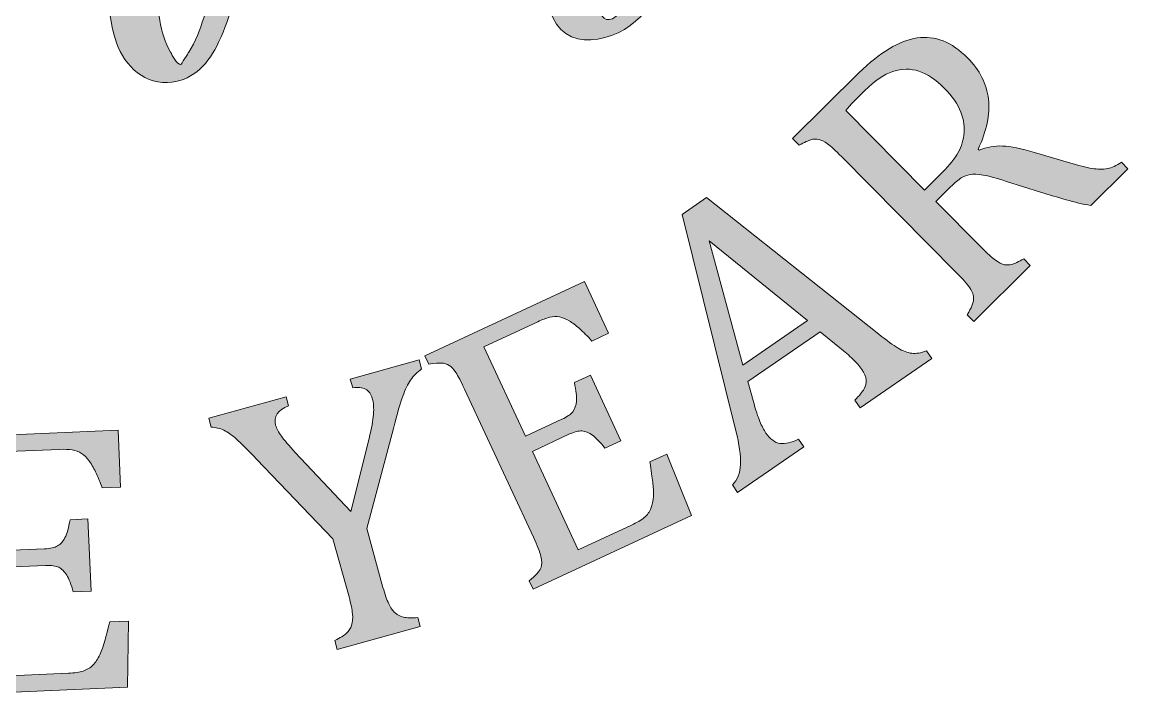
# Model space of a CAD drawing. Extents: x 80 to 1000, y -1053 to -27.
# Drawn here: x 539.4 to 915.5, y -1053.2 to -824.2 of the extents above; entities that cross this region are included whole.
import ezdxf

# ---------------------------------------------------------------- set-up
doc = ezdxf.new("R2010")
doc.units = 0
doc.header["$MEASUREMENT"] = 0
doc.layers.add('Layer 1', color=7, linetype='Continuous', lineweight=0)

# ---------------------------------------------------------------- blocks, each defined once
blk = doc.blocks.new('Block_4')
at = {"layer": 'Layer 1', "true_color": 0x000000, "transparency": 33554687}
h = blk.add_hatch(color=18, dxfattribs=at)
h.dxf.hatch_style = 2
edge = h.paths.add_edge_path()
edge.add_spline(control_points=[(819.52, -854.33), (819.52, -854.33), (846.33, -881.39), (846.33, -881.39), (846.33, -881.39), (851.48, -876.29), (851.48, -876.29), (854.12, -873.67), (856.08, -871.36), (857.34, -869.36), (858.6, -867.35), (859.41, -865.13), (859.75, -862.68), (860.1, -860.23), (859.75, -857.65), (858.7, -854.92), (857.65, -852.2), (855.76, -849.45), (853.03, -846.69), (850.17, -843.8), (847.3, -841.89), (844.41, -840.96), (841.53, -840.02), (838.59, -840.04), (835.59, -841.03), (832.6, -842.01), (829.4, -844.19), (826, -847.56), (823.26, -850.26), (821.1, -852.52), (819.52, -854.33)], knot_values=[0, 0, 0, 0, 1, 1, 1, 2, 2, 2, 3, 3, 3, 4, 4, 4, 5, 5, 5, 6, 6, 6, 7, 7, 7, 8, 8, 8, 9, 9, 9, 10, 10, 10, 10], degree=3, periodic=0)
edge = h.paths.add_edge_path()
edge.add_spline(control_points=[(850.21, -885.31), (850.21, -885.31), (865.56, -900.8), (865.56, -900.8), (867.72, -902.99), (869.38, -904.49), (870.52, -905.31), (871.67, -906.14), (872.65, -906.63), (873.49, -906.8), (874.32, -906.97), (875.18, -906.93), (876.07, -906.68), (876.96, -906.42), (878.3, -905.8), (880.09, -904.81), (880.09, -904.81), (882.31, -907.05), (882.31, -907.05), (882.31, -907.05), (863.08, -926.09), (863.08, -926.09), (863.08, -926.09), (860.87, -923.86), (860.87, -923.86), (862.27, -921.51), (863, -919.72), (863.05, -918.5), (863.1, -917.27), (862.68, -916.02), (861.79, -914.72), (860.91, -913.44), (859.35, -911.67), (857.13, -909.42), (857.13, -909.42), (818.09, -870.01), (818.09, -870.01), (816.01, -867.92), (814.42, -866.46), (813.32, -865.66), (812.23, -864.85), (811.24, -864.36), (810.36, -864.17), (809.49, -863.98), (808.6, -864.02), (807.71, -864.27), (806.82, -864.52), (805.48, -865.15), (803.69, -866.13), (803.69, -866.13), (801.47, -863.9), (801.47, -863.9), (801.47, -863.9), (824.03, -841.56), (824.03, -841.56), (831.14, -834.52), (837.73, -830.55), (843.81, -829.64), (849.89, -828.73), (855.62, -830.99), (861.01, -836.43), (865.13, -840.59), (867.49, -845.27), (868.09, -850.46), (868.68, -855.64), (867.5, -861.33), (864.54, -867.51), (864.54, -867.51), (864.89, -867.87), (864.89, -867.87), (867.5, -866.8), (870.16, -866.31), (872.88, -866.42), (875.61, -866.52), (879.24, -867.26), (883.8, -868.64), (883.8, -868.64), (895.3, -872.05), (895.3, -872.05), (898.65, -873.07), (901.33, -873.73), (903.32, -874.04), (905.31, -874.36), (907.05, -874.38), (908.54, -874.11), (910.02, -873.85), (911.61, -873.12), (913.31, -871.91), (913.31, -871.91), (915.52, -874.15), (915.52, -874.15), (915.52, -874.15), (902.9, -886.65), (902.9, -886.65), (900.15, -886.18), (897.34, -885.53), (894.47, -884.7), (891.61, -883.88), (888.72, -883), (885.82, -882.08), (885.82, -882.08), (874.28, -878.44), (874.28, -878.44), (870.78, -877.34), (868.1, -876.62), (866.24, -876.29), (864.38, -875.97), (862.91, -875.91), (861.82, -876.11), (860.73, -876.32), (859.73, -876.71), (858.82, -877.28), (857.91, -877.85), (856.71, -878.87), (855.22, -880.34), (855.22, -880.34), (850.21, -885.31), (850.21, -885.31)], knot_values=[0, 0, 0, 0, 1, 1, 1, 2, 2, 2, 3, 3, 3, 4, 4, 4, 5, 5, 5, 6, 6, 6, 7, 7, 7, 8, 8, 8, 9, 9, 9, 10, 10, 10, 11, 11, 11, 12, 12, 12, 13, 13, 13, 14, 14, 14, 15, 15, 15, 16, 16, 16, 17, 17, 17, 18, 18, 18, 19, 19, 19, 20, 20, 20, 21, 21, 21, 22, 22, 22, 23, 23, 23, 24, 24, 24, 25, 25, 25, 26, 26, 26, 27, 27, 27, 28, 28, 28, 29, 29, 29, 30, 30, 30, 31, 31, 31, 32, 32, 32, 33, 33, 33, 34, 34, 34, 35, 35, 35, 36, 36, 36, 37, 37, 37, 38, 38, 38, 39, 39, 39, 39], degree=3, periodic=0)
h = blk.add_hatch(color=18, dxfattribs=at)
h.dxf.hatch_style = 2
edge = h.paths.add_edge_path()
edge.add_spline(control_points=[(784.5, -941.01), (784.5, -941.01), (806.56, -925.79), (806.56, -925.79), (806.56, -925.79), (773.04, -898.66), (773.04, -898.66), (773.04, -898.66), (784.5, -941.01), (784.5, -941.01)], knot_values=[0, 0, 0, 0, 1, 1, 1, 2, 2, 2, 3, 3, 3, 3], degree=3, periodic=0)
edge = h.paths.add_edge_path()
edge.add_spline(control_points=[(824.44, -955.53), (824.44, -955.53), (822.66, -952.94), (822.66, -952.94), (824.17, -951.38), (825.22, -950.08), (825.79, -949.07), (826.36, -948.05), (826.59, -947.01), (826.49, -945.97), (826.39, -944.92), (825.9, -943.76), (825.03, -942.49), (824.21, -941.3), (823.17, -940.1), (821.93, -938.91), (820.69, -937.71), (819.21, -936.43), (817.49, -935.08), (817.49, -935.08), (810.84, -929.61), (810.84, -929.61), (810.84, -929.61), (786.25, -946.59), (786.25, -946.59), (786.25, -946.59), (788.02, -953), (788.02, -953), (788.91, -956.24), (789.67, -958.62), (790.31, -960.15), (790.95, -961.68), (791.65, -962.99), (792.4, -964.08), (793.86, -966.19), (795.46, -967.37), (797.21, -967.62), (798.97, -967.86), (801.06, -967.38), (803.5, -966.16), (803.5, -966.16), (805.28, -968.75), (805.28, -968.75), (805.28, -968.75), (782.75, -984.3), (782.75, -984.3), (782.75, -984.3), (780.96, -981.72), (780.96, -981.72), (782.71, -980.04), (783.64, -977.71), (783.74, -974.74), (783.84, -971.76), (783.31, -967.96), (782.16, -963.36), (782.16, -963.36), (763.84, -889.74), (763.84, -889.74), (763.84, -889.74), (772.18, -883.99), (772.18, -883.99), (772.18, -883.99), (830.74, -930.45), (830.74, -930.45), (833.48, -932.61), (835.67, -934.19), (837.32, -935.18), (838.97, -936.17), (840.53, -936.76), (842, -936.94), (843.47, -937.12), (845.14, -936.85), (846.99, -936.15), (846.99, -936.15), (848.77, -938.73), (848.77, -938.73), (848.77, -938.73), (824.44, -955.53), (824.44, -955.53)], knot_values=[0, 0, 0, 0, 1, 1, 1, 2, 2, 2, 3, 3, 3, 4, 4, 4, 5, 5, 5, 6, 6, 6, 7, 7, 7, 8, 8, 8, 9, 9, 9, 10, 10, 10, 11, 11, 11, 12, 12, 12, 13, 13, 13, 14, 14, 14, 15, 15, 15, 16, 16, 16, 17, 17, 17, 18, 18, 18, 19, 19, 19, 20, 20, 20, 21, 21, 21, 22, 22, 22, 23, 23, 23, 24, 24, 24, 25, 25, 25, 26, 26, 26, 26], degree=3, periodic=0)
h = blk.add_hatch(color=18, dxfattribs=at)
h.dxf.hatch_style = 2
edge = h.paths.add_edge_path()
edge.add_spline(control_points=[(730.71, -912.56), (730.71, -912.56), (738.87, -930.12), (738.87, -930.12), (738.87, -930.12), (733.17, -932.77), (733.17, -932.77), (731.71, -931.14), (730.33, -929.75), (729.05, -928.6), (727.76, -927.46), (726.56, -926.55), (725.45, -925.89), (724.34, -925.23), (723.26, -924.79), (722.19, -924.58), (721.13, -924.36), (720, -924.41), (718.82, -924.69), (717.63, -924.99), (716.28, -925.48), (714.77, -926.19), (714.77, -926.19), (696.39, -934.72), (696.39, -934.72), (696.39, -934.72), (710.55, -965.2), (710.55, -965.2), (710.55, -965.2), (723, -959.42), (723, -959.42), (724.7, -958.62), (725.93, -957.76), (726.67, -956.82), (727.42, -955.89), (727.84, -954.69), (727.94, -953.23), (728.04, -951.77), (727.8, -949.67), (727.23, -946.91), (727.23, -946.91), (732.7, -944.37), (732.7, -944.37), (732.7, -944.37), (743.07, -966.71), (743.07, -966.71), (743.07, -966.71), (737.61, -969.25), (737.61, -969.25), (735.98, -967.17), (734.57, -965.7), (733.36, -964.82), (732.15, -963.94), (730.97, -963.47), (729.83, -963.38), (728.68, -963.3), (727.2, -963.69), (725.37, -964.53), (725.37, -964.53), (712.93, -970.32), (712.93, -970.32), (712.93, -970.32), (728.52, -1003.87), (728.52, -1003.87), (728.52, -1003.87), (746.61, -995.47), (746.61, -995.47), (748.51, -994.59), (749.97, -993.71), (751, -992.83), (752.03, -991.95), (752.79, -990.91), (753.27, -989.72), (753.75, -988.53), (754.03, -987.15), (754.09, -985.56), (754.16, -983.97), (754.09, -982.39), (753.9, -980.8), (753.71, -979.22), (753.38, -976.93), (752.94, -973.93), (752.94, -973.93), (758.69, -971.26), (758.69, -971.26), (758.69, -971.26), (767.07, -992.19), (767.07, -992.19), (767.07, -992.19), (713.22, -1017.21), (713.22, -1017.21), (713.22, -1017.21), (711.89, -1014.36), (711.89, -1014.36), (714.01, -1012.62), (715.3, -1011.18), (715.76, -1010.05), (716.23, -1008.91), (716.26, -1007.59), (715.86, -1006.08), (715.46, -1004.56), (714.6, -1002.38), (713.27, -999.51), (713.27, -999.51), (689.9, -949.2), (689.9, -949.2), (688.65, -946.52), (687.65, -944.62), (686.89, -943.49), (686.13, -942.36), (685.37, -941.56), (684.61, -941.08), (683.84, -940.61), (683, -940.34), (682.07, -940.28), (681.15, -940.21), (679.68, -940.35), (677.66, -940.67), (677.66, -940.67), (676.34, -937.82), (676.34, -937.82), (676.34, -937.82), (730.71, -912.56), (730.71, -912.56)], knot_values=[0, 0, 0, 0, 1, 1, 1, 2, 2, 2, 3, 3, 3, 4, 4, 4, 5, 5, 5, 6, 6, 6, 7, 7, 7, 8, 8, 8, 9, 9, 9, 10, 10, 10, 11, 11, 11, 12, 12, 12, 13, 13, 13, 14, 14, 14, 15, 15, 15, 16, 16, 16, 17, 17, 17, 18, 18, 18, 19, 19, 19, 20, 20, 20, 21, 21, 21, 22, 22, 22, 23, 23, 23, 24, 24, 24, 25, 25, 25, 26, 26, 26, 27, 27, 27, 28, 28, 28, 29, 29, 29, 30, 30, 30, 31, 31, 31, 32, 32, 32, 33, 33, 33, 34, 34, 34, 35, 35, 35, 36, 36, 36, 37, 37, 37, 38, 38, 38, 39, 39, 39, 40, 40, 40, 41, 41, 41, 41], degree=3, periodic=0)
h = blk.add_hatch(color=18, dxfattribs=at)
h.dxf.hatch_style = 2
edge = h.paths.add_edge_path()
edge.add_spline(control_points=[(645.09, -1000.05), (645.09, -1000.05), (619.25, -973.07), (619.25, -973.07), (616.13, -969.81), (613.81, -967.5), (612.28, -966.15), (610.75, -964.8), (609.32, -963.8), (607.99, -963.14), (606.65, -962.49), (605.22, -962.14), (603.7, -962.07), (603.7, -962.07), (602.86, -959.04), (602.86, -959.04), (602.86, -959.04), (629.19, -951.75), (629.19, -951.75), (629.19, -951.75), (630.02, -954.78), (630.02, -954.78), (626.28, -956.31), (624.8, -958.51), (625.6, -961.39), (625.93, -962.59), (626.58, -963.85), (627.55, -965.18), (628.52, -966.51), (630.1, -968.33), (632.29, -970.66), (632.29, -970.66), (651.17, -990.78), (651.17, -990.78), (651.17, -990.78), (657.39, -965.9), (657.39, -965.9), (658.23, -962.52), (658.73, -959.8), (658.89, -957.73), (659.05, -955.67), (658.91, -953.86), (658.48, -952.29), (658.07, -950.81), (657.3, -949.77), (656.19, -949.17), (655.06, -948.57), (653.62, -948.42), (651.84, -948.74), (651.84, -948.74), (651, -945.71), (651, -945.71), (651, -945.71), (674.43, -939.23), (674.43, -939.23), (674.43, -939.23), (675.27, -942.25), (675.27, -942.25), (673.74, -943.34), (672.5, -944.61), (671.52, -946.05), (670.55, -947.5), (669.66, -949.33), (668.85, -951.55), (668.05, -953.77), (666.98, -957.44), (665.65, -962.55), (665.65, -962.55), (656.58, -996.6), (656.58, -996.6), (656.58, -996.6), (662.12, -1016.63), (662.12, -1016.63), (662.77, -1018.98), (663.42, -1020.84), (664.07, -1022.21), (664.71, -1023.58), (665.44, -1024.62), (666.26, -1025.33), (667.08, -1026.04), (668.02, -1026.5), (669.11, -1026.74), (670.19, -1026.97), (671.81, -1027.03), (673.96, -1026.92), (673.96, -1026.92), (674.79, -1029.95), (674.79, -1029.95), (674.79, -1029.95), (646.55, -1037.77), (646.55, -1037.77), (646.55, -1037.77), (645.71, -1034.74), (645.71, -1034.74), (647.57, -1033.79), (648.91, -1032.94), (649.73, -1032.2), (650.55, -1031.47), (651.12, -1030.57), (651.45, -1029.53), (651.78, -1028.48), (651.88, -1027.2), (651.75, -1025.69), (651.62, -1024.17), (651.22, -1022.22), (650.56, -1019.83), (650.56, -1019.83), (645.09, -1000.05), (645.09, -1000.05)], knot_values=[0, 0, 0, 0, 1, 1, 1, 2, 2, 2, 3, 3, 3, 4, 4, 4, 5, 5, 5, 6, 6, 6, 7, 7, 7, 8, 8, 8, 9, 9, 9, 10, 10, 10, 11, 11, 11, 12, 12, 12, 13, 13, 13, 14, 14, 14, 15, 15, 15, 16, 16, 16, 17, 17, 17, 18, 18, 18, 19, 19, 19, 20, 20, 20, 21, 21, 21, 22, 22, 22, 23, 23, 23, 24, 24, 24, 25, 25, 25, 26, 26, 26, 27, 27, 27, 28, 28, 28, 29, 29, 29, 30, 30, 30, 31, 31, 31, 32, 32, 32, 33, 33, 33, 34, 34, 34, 35, 35, 35, 36, 36, 36, 36], degree=3, periodic=0)
h = blk.add_hatch(color=18, dxfattribs=at)
h.dxf.hatch_style = 2
edge = h.paths.add_edge_path()
edge.add_spline(control_points=[(572.03, -963.14), (572.03, -963.14), (572.87, -982.49), (572.87, -982.49), (572.87, -982.49), (566.59, -982.77), (566.59, -982.77), (565.86, -980.7), (565.12, -978.89), (564.36, -977.34), (563.61, -975.79), (562.85, -974.5), (562.08, -973.46), (561.3, -972.43), (560.47, -971.61), (559.56, -971), (558.66, -970.4), (557.6, -970.01), (556.4, -969.83), (555.19, -969.65), (553.76, -969.59), (552.09, -969.66), (552.09, -969.66), (531.84, -970.54), (531.84, -970.54), (531.84, -970.54), (533.31, -1004.11), (533.31, -1004.11), (533.31, -1004.11), (547.02, -1003.52), (547.02, -1003.52), (548.9, -1003.43), (550.36, -1003.1), (551.4, -1002.52), (552.45, -1001.94), (553.29, -1001), (553.94, -999.68), (554.59, -998.37), (555.18, -996.34), (555.7, -993.58), (555.7, -993.58), (561.72, -993.31), (561.72, -993.31), (561.72, -993.31), (562.79, -1017.91), (562.79, -1017.91), (562.79, -1017.91), (556.77, -1018.18), (556.77, -1018.18), (556.06, -1015.64), (555.31, -1013.74), (554.53, -1012.46), (553.75, -1011.19), (552.84, -1010.3), (551.82, -1009.79), (550.79, -1009.28), (549.27, -1009.07), (547.26, -1009.15), (547.26, -1009.15), (533.55, -1009.75), (533.55, -1009.75), (533.55, -1009.75), (535.16, -1046.72), (535.16, -1046.72), (535.16, -1046.72), (555.09, -1045.85), (555.09, -1045.85), (557.18, -1045.76), (558.87, -1045.5), (560.16, -1045.08), (561.44, -1044.66), (562.54, -1044), (563.44, -1043.08), (564.34, -1042.17), (565.12, -1040.98), (565.79, -1039.54), (566.45, -1038.1), (567, -1036.61), (567.42, -1035.08), (567.85, -1033.54), (568.43, -1031.3), (569.16, -1028.36), (569.16, -1028.36), (575.49, -1028.08), (575.49, -1028.08), (575.49, -1028.08), (575.26, -1050.62), (575.26, -1050.62), (575.26, -1050.62), (515.93, -1053.21), (515.93, -1053.21), (515.93, -1053.21), (515.79, -1050.07), (515.79, -1050.07), (518.41, -1049.27), (520.15, -1048.43), (521.01, -1047.56), (521.87, -1046.69), (522.41, -1045.48), (522.62, -1043.93), (522.83, -1042.38), (522.87, -1040.02), (522.73, -1036.86), (522.73, -1036.86), (520.32, -981.44), (520.32, -981.44), (520.19, -978.5), (519.99, -976.35), (519.71, -975.02), (519.44, -973.68), (519.04, -972.65), (518.52, -971.93), (518, -971.2), (517.32, -970.63), (516.49, -970.22), (515.66, -969.8), (514.25, -969.36), (512.26, -968.89), (512.26, -968.89), (512.12, -965.75), (512.12, -965.75), (512.12, -965.75), (572.03, -963.14), (572.03, -963.14)], knot_values=[0, 0, 0, 0, 1, 1, 1, 2, 2, 2, 3, 3, 3, 4, 4, 4, 5, 5, 5, 6, 6, 6, 7, 7, 7, 8, 8, 8, 9, 9, 9, 10, 10, 10, 11, 11, 11, 12, 12, 12, 13, 13, 13, 14, 14, 14, 15, 15, 15, 16, 16, 16, 17, 17, 17, 18, 18, 18, 19, 19, 19, 20, 20, 20, 21, 21, 21, 22, 22, 22, 23, 23, 23, 24, 24, 24, 25, 25, 25, 26, 26, 26, 27, 27, 27, 28, 28, 28, 29, 29, 29, 30, 30, 30, 31, 31, 31, 32, 32, 32, 33, 33, 33, 34, 34, 34, 35, 35, 35, 36, 36, 36, 37, 37, 37, 38, 38, 38, 39, 39, 39, 40, 40, 40, 41, 41, 41, 41], degree=3, periodic=0)
at = {"layer": 'Layer 1'}
for points, knots in [([(850.21, -885.31), (850.21, -885.31), (865.56, -900.8), (865.56, -900.8), (867.72, -902.99), (869.38, -904.49), (870.52, -905.31), (871.67, -906.14), (872.65, -906.63), (873.49, -906.8), (874.32, -906.97), (875.18, -906.93), (876.07, -906.68), (876.96, -906.42), (878.3, -905.8), (880.09, -904.81), (880.09, -904.81), (882.31, -907.05), (882.31, -907.05), (882.31, -907.05), (863.08, -926.09), (863.08, -926.09), (863.08, -926.09), (860.87, -923.86), (860.87, -923.86), (862.27, -921.51), (863, -919.72), (863.05, -918.5), (863.1, -917.27), (862.68, -916.02), (861.79, -914.72), (860.91, -913.44), (859.35, -911.67), (857.13, -909.42), (857.13, -909.42), (818.09, -870.01), (818.09, -870.01), (816.01, -867.92), (814.42, -866.46), (813.32, -865.66), (812.23, -864.85), (811.24, -864.36), (810.36, -864.17), (809.49, -863.98), (808.6, -864.02), (807.71, -864.27), (806.82, -864.52), (805.48, -865.15), (803.69, -866.13), (803.69, -866.13), (801.47, -863.9), (801.47, -863.9), (801.47, -863.9), (824.03, -841.56), (824.03, -841.56), (831.14, -834.52), (837.73, -830.55), (843.81, -829.64), (849.89, -828.73), (855.62, -830.99), (861.01, -836.43), (865.13, -840.59), (867.49, -845.27), (868.09, -850.46), (868.68, -855.64), (867.5, -861.33), (864.54, -867.51), (864.54, -867.51), (864.89, -867.87), (864.89, -867.87), (867.5, -866.8), (870.16, -866.31), (872.88, -866.42), (875.61, -866.52), (879.24, -867.26), (883.8, -868.64), (883.8, -868.64), (895.3, -872.05), (895.3, -872.05), (898.65, -873.07), (901.33, -873.73), (903.32, -874.04), (905.31, -874.36), (907.05, -874.38), (908.54, -874.11), (910.02, -873.85), (911.61, -873.12), (913.31, -871.91), (913.31, -871.91), (915.52, -874.15), (915.52, -874.15), (915.52, -874.15), (902.9, -886.65), (902.9, -886.65), (900.15, -886.18), (897.34, -885.53), (894.47, -884.7), (891.61, -883.88), (888.72, -883), (885.82, -882.08), (885.82, -882.08), (874.28, -878.44), (874.28, -878.44), (870.78, -877.34), (868.1, -876.62), (866.24, -876.29), (864.38, -875.97), (862.91, -875.91), (861.82, -876.11), (860.73, -876.32), (859.73, -876.71), (858.82, -877.28), (857.91, -877.85), (856.71, -878.87), (855.22, -880.34), (855.22, -880.34), (850.21, -885.31), (850.21, -885.31)], [0, 0, 0, 0, 1, 1, 1, 2, 2, 2, 3, 3, 3, 4, 4, 4, 5, 5, 5, 6, 6, 6, 7, 7, 7, 8, 8, 8, 9, 9, 9, 10, 10, 10, 11, 11, 11, 12, 12, 12, 13, 13, 13, 14, 14, 14, 15, 15, 15, 16, 16, 16, 17, 17, 17, 18, 18, 18, 19, 19, 19, 20, 20, 20, 21, 21, 21, 22, 22, 22, 23, 23, 23, 24, 24, 24, 25, 25, 25, 26, 26, 26, 27, 27, 27, 28, 28, 28, 29, 29, 29, 30, 30, 30, 31, 31, 31, 32, 32, 32, 33, 33, 33, 34, 34, 34, 35, 35, 35, 36, 36, 36, 37, 37, 37, 38, 38, 38, 39, 39, 39, 39]), ([(819.52, -854.33), (819.52, -854.33), (846.33, -881.39), (846.33, -881.39), (846.33, -881.39), (851.48, -876.29), (851.48, -876.29), (854.12, -873.67), (856.08, -871.36), (857.34, -869.36), (858.6, -867.35), (859.41, -865.13), (859.75, -862.68), (860.1, -860.23), (859.75, -857.65), (858.7, -854.92), (857.65, -852.2), (855.76, -849.45), (853.03, -846.69), (850.17, -843.8), (847.3, -841.89), (844.41, -840.96), (841.53, -840.02), (838.59, -840.04), (835.59, -841.03), (832.6, -842.01), (829.4, -844.19), (826, -847.56), (823.26, -850.26), (821.1, -852.52), (819.52, -854.33)], [0, 0, 0, 0, 1, 1, 1, 2, 2, 2, 3, 3, 3, 4, 4, 4, 5, 5, 5, 6, 6, 6, 7, 7, 7, 8, 8, 8, 9, 9, 9, 10, 10, 10, 10]), ([(824.44, -955.53), (824.44, -955.53), (822.66, -952.94), (822.66, -952.94), (824.17, -951.38), (825.22, -950.08), (825.79, -949.07), (826.36, -948.05), (826.59, -947.01), (826.49, -945.97), (826.39, -944.92), (825.9, -943.76), (825.03, -942.49), (824.21, -941.3), (823.17, -940.1), (821.93, -938.91), (820.69, -937.71), (819.21, -936.43), (817.49, -935.08), (817.49, -935.08), (810.84, -929.61), (810.84, -929.61), (810.84, -929.61), (786.25, -946.59), (786.25, -946.59), (786.25, -946.59), (788.02, -953), (788.02, -953), (788.91, -956.24), (789.67, -958.62), (790.31, -960.15), (790.95, -961.68), (791.65, -962.99), (792.4, -964.08), (793.86, -966.19), (795.46, -967.37), (797.21, -967.62), (798.97, -967.86), (801.06, -967.38), (803.5, -966.16), (803.5, -966.16), (805.28, -968.75), (805.28, -968.75), (805.28, -968.75), (782.75, -984.3), (782.75, -984.3), (782.75, -984.3), (780.96, -981.72), (780.96, -981.72), (782.71, -980.04), (783.64, -977.71), (783.74, -974.74), (783.84, -971.76), (783.31, -967.96), (782.16, -963.36), (782.16, -963.36), (763.84, -889.74), (763.84, -889.74), (763.84, -889.74), (772.18, -883.99), (772.18, -883.99), (772.18, -883.99), (830.74, -930.45), (830.74, -930.45), (833.48, -932.61), (835.67, -934.19), (837.32, -935.18), (838.97, -936.17), (840.53, -936.76), (842, -936.94), (843.47, -937.12), (845.14, -936.85), (846.99, -936.15), (846.99, -936.15), (848.77, -938.73), (848.77, -938.73), (848.77, -938.73), (824.44, -955.53), (824.44, -955.53)], [0, 0, 0, 0, 1, 1, 1, 2, 2, 2, 3, 3, 3, 4, 4, 4, 5, 5, 5, 6, 6, 6, 7, 7, 7, 8, 8, 8, 9, 9, 9, 10, 10, 10, 11, 11, 11, 12, 12, 12, 13, 13, 13, 14, 14, 14, 15, 15, 15, 16, 16, 16, 17, 17, 17, 18, 18, 18, 19, 19, 19, 20, 20, 20, 21, 21, 21, 22, 22, 22, 23, 23, 23, 24, 24, 24, 25, 25, 25, 26, 26, 26, 26]), ([(784.5, -941.01), (784.5, -941.01), (806.56, -925.79), (806.56, -925.79), (806.56, -925.79), (773.04, -898.66), (773.04, -898.66), (773.04, -898.66), (784.5, -941.01), (784.5, -941.01)], [0, 0, 0, 0, 1, 1, 1, 2, 2, 2, 3, 3, 3, 3]), ([(730.71, -912.56), (730.71, -912.56), (738.87, -930.12), (738.87, -930.12), (738.87, -930.12), (733.17, -932.77), (733.17, -932.77), (731.71, -931.14), (730.33, -929.75), (729.05, -928.6), (727.76, -927.46), (726.56, -926.55), (725.45, -925.89), (724.34, -925.23), (723.26, -924.79), (722.19, -924.58), (721.13, -924.36), (720, -924.41), (718.82, -924.69), (717.63, -924.99), (716.28, -925.48), (714.77, -926.19), (714.77, -926.19), (696.39, -934.72), (696.39, -934.72), (696.39, -934.72), (710.55, -965.2), (710.55, -965.2), (710.55, -965.2), (723, -959.42), (723, -959.42), (724.7, -958.62), (725.93, -957.76), (726.67, -956.82), (727.42, -955.89), (727.84, -954.69), (727.94, -953.23), (728.04, -951.77), (727.8, -949.67), (727.23, -946.91), (727.23, -946.91), (732.7, -944.37), (732.7, -944.37), (732.7, -944.37), (743.07, -966.71), (743.07, -966.71), (743.07, -966.71), (737.61, -969.25), (737.61, -969.25), (735.98, -967.17), (734.57, -965.7), (733.36, -964.82), (732.15, -963.94), (730.97, -963.47), (729.83, -963.38), (728.68, -963.3), (727.2, -963.69), (725.37, -964.53), (725.37, -964.53), (712.93, -970.32), (712.93, -970.32), (712.93, -970.32), (728.52, -1003.87), (728.52, -1003.87), (728.52, -1003.87), (746.61, -995.47), (746.61, -995.47), (748.51, -994.59), (749.97, -993.71), (751, -992.83), (752.03, -991.95), (752.79, -990.91), (753.27, -989.72), (753.75, -988.53), (754.03, -987.15), (754.09, -985.56), (754.16, -983.97), (754.09, -982.39), (753.9, -980.8), (753.71, -979.22), (753.38, -976.93), (752.94, -973.93), (752.94, -973.93), (758.69, -971.26), (758.69, -971.26), (758.69, -971.26), (767.07, -992.19), (767.07, -992.19), (767.07, -992.19), (713.22, -1017.21), (713.22, -1017.21), (713.22, -1017.21), (711.89, -1014.36), (711.89, -1014.36), (714.01, -1012.62), (715.3, -1011.18), (715.76, -1010.05), (716.23, -1008.91), (716.26, -1007.59), (715.86, -1006.08), (715.46, -1004.56), (714.6, -1002.38), (713.27, -999.51), (713.27, -999.51), (689.9, -949.2), (689.9, -949.2), (688.65, -946.52), (687.65, -944.62), (686.89, -943.49), (686.13, -942.36), (685.37, -941.56), (684.61, -941.08), (683.84, -940.61), (683, -940.34), (682.07, -940.28), (681.15, -940.21), (679.68, -940.35), (677.66, -940.67), (677.66, -940.67), (676.34, -937.82), (676.34, -937.82), (676.34, -937.82), (730.71, -912.56), (730.71, -912.56)], [0, 0, 0, 0, 1, 1, 1, 2, 2, 2, 3, 3, 3, 4, 4, 4, 5, 5, 5, 6, 6, 6, 7, 7, 7, 8, 8, 8, 9, 9, 9, 10, 10, 10, 11, 11, 11, 12, 12, 12, 13, 13, 13, 14, 14, 14, 15, 15, 15, 16, 16, 16, 17, 17, 17, 18, 18, 18, 19, 19, 19, 20, 20, 20, 21, 21, 21, 22, 22, 22, 23, 23, 23, 24, 24, 24, 25, 25, 25, 26, 26, 26, 27, 27, 27, 28, 28, 28, 29, 29, 29, 30, 30, 30, 31, 31, 31, 32, 32, 32, 33, 33, 33, 34, 34, 34, 35, 35, 35, 36, 36, 36, 37, 37, 37, 38, 38, 38, 39, 39, 39, 40, 40, 40, 41, 41, 41, 41]), ([(645.09, -1000.05), (645.09, -1000.05), (619.25, -973.07), (619.25, -973.07), (616.13, -969.81), (613.81, -967.5), (612.28, -966.15), (610.75, -964.8), (609.32, -963.8), (607.99, -963.14), (606.65, -962.49), (605.22, -962.14), (603.7, -962.07), (603.7, -962.07), (602.86, -959.04), (602.86, -959.04), (602.86, -959.04), (629.19, -951.75), (629.19, -951.75), (629.19, -951.75), (630.02, -954.78), (630.02, -954.78), (626.28, -956.31), (624.8, -958.51), (625.6, -961.39), (625.93, -962.59), (626.58, -963.85), (627.55, -965.18), (628.52, -966.51), (630.1, -968.33), (632.29, -970.66), (632.29, -970.66), (651.17, -990.78), (651.17, -990.78), (651.17, -990.78), (657.39, -965.9), (657.39, -965.9), (658.23, -962.52), (658.73, -959.8), (658.89, -957.73), (659.05, -955.67), (658.91, -953.86), (658.48, -952.29), (658.07, -950.81), (657.3, -949.77), (656.19, -949.17), (655.06, -948.57), (653.62, -948.42), (651.84, -948.74), (651.84, -948.74), (651, -945.71), (651, -945.71), (651, -945.71), (674.43, -939.23), (674.43, -939.23), (674.43, -939.23), (675.27, -942.25), (675.27, -942.25), (673.74, -943.34), (672.5, -944.61), (671.52, -946.05), (670.55, -947.5), (669.66, -949.33), (668.85, -951.55), (668.05, -953.77), (666.98, -957.44), (665.65, -962.55), (665.65, -962.55), (656.58, -996.6), (656.58, -996.6), (656.58, -996.6), (662.12, -1016.63), (662.12, -1016.63), (662.77, -1018.98), (663.42, -1020.84), (664.07, -1022.21), (664.71, -1023.58), (665.44, -1024.62), (666.26, -1025.33), (667.08, -1026.04), (668.02, -1026.5), (669.11, -1026.74), (670.19, -1026.97), (671.81, -1027.03), (673.96, -1026.92), (673.96, -1026.92), (674.79, -1029.95), (674.79, -1029.95), (674.79, -1029.95), (646.55, -1037.77), (646.55, -1037.77), (646.55, -1037.77), (645.71, -1034.74), (645.71, -1034.74), (647.57, -1033.79), (648.91, -1032.94), (649.73, -1032.2), (650.55, -1031.47), (651.12, -1030.57), (651.45, -1029.53), (651.78, -1028.48), (651.88, -1027.2), (651.75, -1025.69), (651.62, -1024.17), (651.22, -1022.22), (650.56, -1019.83), (650.56, -1019.83), (645.09, -1000.05), (645.09, -1000.05)], [0, 0, 0, 0, 1, 1, 1, 2, 2, 2, 3, 3, 3, 4, 4, 4, 5, 5, 5, 6, 6, 6, 7, 7, 7, 8, 8, 8, 9, 9, 9, 10, 10, 10, 11, 11, 11, 12, 12, 12, 13, 13, 13, 14, 14, 14, 15, 15, 15, 16, 16, 16, 17, 17, 17, 18, 18, 18, 19, 19, 19, 20, 20, 20, 21, 21, 21, 22, 22, 22, 23, 23, 23, 24, 24, 24, 25, 25, 25, 26, 26, 26, 27, 27, 27, 28, 28, 28, 29, 29, 29, 30, 30, 30, 31, 31, 31, 32, 32, 32, 33, 33, 33, 34, 34, 34, 35, 35, 35, 36, 36, 36, 36]), ([(572.03, -963.14), (572.03, -963.14), (572.87, -982.49), (572.87, -982.49), (572.87, -982.49), (566.59, -982.77), (566.59, -982.77), (565.86, -980.7), (565.12, -978.89), (564.36, -977.34), (563.61, -975.79), (562.85, -974.5), (562.08, -973.46), (561.3, -972.43), (560.47, -971.61), (559.56, -971), (558.66, -970.4), (557.6, -970.01), (556.4, -969.83), (555.19, -969.65), (553.76, -969.59), (552.09, -969.66), (552.09, -969.66), (531.84, -970.54), (531.84, -970.54), (531.84, -970.54), (533.31, -1004.11), (533.31, -1004.11), (533.31, -1004.11), (547.02, -1003.52), (547.02, -1003.52), (548.9, -1003.43), (550.36, -1003.1), (551.4, -1002.52), (552.45, -1001.94), (553.29, -1001), (553.94, -999.68), (554.59, -998.37), (555.18, -996.34), (555.7, -993.58), (555.7, -993.58), (561.72, -993.31), (561.72, -993.31), (561.72, -993.31), (562.79, -1017.91), (562.79, -1017.91), (562.79, -1017.91), (556.77, -1018.18), (556.77, -1018.18), (556.06, -1015.64), (555.31, -1013.74), (554.53, -1012.46), (553.75, -1011.19), (552.84, -1010.3), (551.82, -1009.79), (550.79, -1009.28), (549.27, -1009.07), (547.26, -1009.15), (547.26, -1009.15), (533.55, -1009.75), (533.55, -1009.75), (533.55, -1009.75), (535.16, -1046.72), (535.16, -1046.72), (535.16, -1046.72), (555.09, -1045.85), (555.09, -1045.85), (557.18, -1045.76), (558.87, -1045.5), (560.16, -1045.08), (561.44, -1044.66), (562.54, -1044), (563.44, -1043.08), (564.34, -1042.17), (565.12, -1040.98), (565.79, -1039.54), (566.45, -1038.1), (567, -1036.61), (567.42, -1035.08), (567.85, -1033.54), (568.43, -1031.3), (569.16, -1028.36), (569.16, -1028.36), (575.49, -1028.08), (575.49, -1028.08), (575.49, -1028.08), (575.26, -1050.62), (575.26, -1050.62), (575.26, -1050.62), (515.93, -1053.21), (515.93, -1053.21), (515.93, -1053.21), (515.79, -1050.07), (515.79, -1050.07), (518.41, -1049.27), (520.15, -1048.43), (521.01, -1047.56), (521.87, -1046.69), (522.41, -1045.48), (522.62, -1043.93), (522.83, -1042.38), (522.87, -1040.02), (522.73, -1036.86), (522.73, -1036.86), (520.32, -981.44), (520.32, -981.44), (520.19, -978.5), (519.99, -976.35), (519.71, -975.02), (519.44, -973.68), (519.04, -972.65), (518.52, -971.93), (518, -971.2), (517.32, -970.63), (516.49, -970.22), (515.66, -969.8), (514.25, -969.36), (512.26, -968.89), (512.26, -968.89), (512.12, -965.75), (512.12, -965.75), (512.12, -965.75), (572.03, -963.14), (572.03, -963.14)], [0, 0, 0, 0, 1, 1, 1, 2, 2, 2, 3, 3, 3, 4, 4, 4, 5, 5, 5, 6, 6, 6, 7, 7, 7, 8, 8, 8, 9, 9, 9, 10, 10, 10, 11, 11, 11, 12, 12, 12, 13, 13, 13, 14, 14, 14, 15, 15, 15, 16, 16, 16, 17, 17, 17, 18, 18, 18, 19, 19, 19, 20, 20, 20, 21, 21, 21, 22, 22, 22, 23, 23, 23, 24, 24, 24, 25, 25, 25, 26, 26, 26, 27, 27, 27, 28, 28, 28, 29, 29, 29, 30, 30, 30, 31, 31, 31, 32, 32, 32, 33, 33, 33, 34, 34, 34, 35, 35, 35, 36, 36, 36, 37, 37, 37, 38, 38, 38, 39, 39, 39, 40, 40, 40, 41, 41, 41, 41])]:
    blk.add_open_spline(points, degree=3, knots=knots, dxfattribs=at)
blk = doc.blocks.new('Block_6')
at = {"layer": 'Layer 1', "true_color": 0xb62920, "transparency": 33554687}
h = blk.add_hatch(color=22, dxfattribs=at)
h.dxf.hatch_style = 2
edge = h.paths.add_edge_path()
edge.add_spline(control_points=[(780.61, -755.08), (781.8, -753.13), (783.68, -749.69), (785.85, -748.65), (787.54, -747.83), (791.57, -748.72), (792.16, -750.88), (793.04, -754.05), (787.46, -757.73), (785.19, -758.74), (782.89, -759.75), (780.51, -760), (778.11, -759.73), (778.87, -758.13), (779.71, -756.57), (780.61, -755.08)], knot_values=[0, 0, 0, 0, 1, 1, 1, 2, 2, 2, 3, 3, 3, 4, 4, 4, 5, 5, 5, 5], degree=3, periodic=0)
edge = h.paths.add_edge_path()
edge.add_spline(control_points=[(822.16, -766.39), (817.68, -785.28), (809.34, -795.1), (802.64, -800.12), (801.66, -800.98), (800.64, -801.8), (799.53, -802.53), (797.2, -804.08), (794.84, -804.91), (792.55, -805.17), (792.54, -805.17), (792.52, -805.17), (792.52, -805.17), (792.52, -805.17), (792.52, -805.17), (792.52, -805.17), (784.06, -806.1), (776.52, -799.1), (774.29, -790.28), (772.16, -781.88), (773.12, -772.78), (776.1, -764.53), (780.55, -764.74), (785, -763.93), (789.15, -762.09), (794.03, -759.92), (801.23, -755.16), (801.25, -749.1), (801.28, -742.34), (795.27, -739.69), (789.39, -739.72), (781.25, -739.76), (773.89, -743.82), (768.71, -749.96), (760.99, -759.11), (756.2, -772.47), (756.68, -785.02), (755.29, -790.01), (753.92, -795.02), (752.11, -799.91), (750.66, -803.83), (749.08, -807.7), (747.39, -811.52), (745.97, -814.75), (743.71, -821.5), (740.2, -823.08), (733.94, -825.91), (734.6, -810.02), (734.83, -806.9), (735.51, -797.45), (736.02, -787.99), (736.51, -778.52), (736.83, -772.55), (738.24, -764.88), (733.83, -759.94), (729.42, -755.01), (721.06, -756.29), (716.03, -759.28), (710.22, -762.72), (706.44, -767.8), (703.82, -773.56), (704.02, -767.08), (704.39, -760.6), (704.12, -754.09), (703.89, -748.5), (702.52, -742.63), (697.09, -739.89), (692.54, -737.58), (686.18, -738.22), (682, -741.07), (673.99, -746.52), (669.79, -757.82), (667.45, -766.74), (666.58, -770.05), (665.77, -773.39), (665, -776.74), (665.1, -771.46), (665.36, -766.19), (665.58, -760.91), (665.87, -754.29), (650.32, -756.94), (649.63, -762.3), (648.89, -768.06), (648.6, -773.89), (648.54, -779.72), (646.73, -785.89), (645.27, -792.18), (643.1, -798.22), (642.1, -801.02), (639.88, -807.29), (636.38, -807.82), (633.27, -808.3), (630.66, -804.19), (629.57, -801.6), (626.48, -794.29), (628.18, -784.99), (628.96, -777.35), (629.41, -773.02), (630, -768.7), (630.69, -764.4), (631.22, -761.1), (632.36, -757.46), (632.15, -754.11), (632.03, -752.25), (628.83, -751.58), (627.49, -751.57), (624.26, -751.53), (621.23, -752.06), (618.6, -754.06), (614.95, -756.83), (615.02, -763.84), (614.38, -767.95), (613.71, -772.27), (613.21, -776.63), (612.8, -781), (609.15, -794.99), (605.65, -809.1), (601.15, -822.79), (599.83, -826.81), (598.34, -830.91), (596.06, -834.49), (595.9, -834.74), (593.31, -838.72), (593.38, -838.71), (592.04, -838.82), (590.38, -835.41), (589.88, -834.52), (586.1, -827.8), (585.45, -819.75), (585.01, -812.2), (583.96, -794.2), (583.23, -776.19), (583.08, -758.16), (583, -749.42), (583.31, -740.63), (583.58, -731.85), (588.41, -731.83), (602.21, -732.08), (600.96, -725.33), (600.47, -722.63), (596.06, -722.69), (594.16, -722.74), (590.71, -722.83), (587.26, -722.93), (583.81, -723.02), (583.94, -716.73), (583.98, -710.45), (583.75, -704.2), (583.7, -702.99), (581.71, -702.13), (580.84, -701.93), (578.19, -701.33), (576.03, -701.01), (573.52, -702.33), (571.51, -703.38), (569.17, -704.36), (568.33, -706.65), (567.39, -709.22), (567.83, -712.97), (567.7, -715.68), (567.58, -718.29), (567.5, -720.9), (567.41, -723.52), (564.34, -723.63), (561.28, -723.75), (558.22, -723.9), (555.55, -724.03), (550.56, -725.45), (549.53, -728.34), (548.55, -731.1), (551.26, -732.62), (553.88, -732.58), (558.29, -732.52), (562.69, -732.41), (567.1, -732.3), (566.8, -742.92), (566.74, -753.54), (566.86, -764.16), (566.98, -775.43), (567.3, -786.69), (567.82, -797.94), (568.31, -808.34), (567.98, -819.75), (570.96, -829.82), (573.35, -837.89), (579.76, -845.15), (588.77, -844.82), (596.75, -844.53), (602.08, -839.24), (605.54, -832.47), (609.82, -824.1), (611.8, -814.76), (614.15, -805.71), (615.67, -809.29), (618.21, -812.3), (622.42, -814.1), (630.95, -817.76), (641.28, -813.59), (646.84, -806.71), (647.86, -805.45), (648.66, -804.06), (649.39, -802.62), (649.51, -805.61), (649.44, -810.11), (651.35, -811.87), (654.85, -815.11), (665.17, -813.4), (666.53, -808.37), (666.75, -807.55), (666.81, -806.65), (666.78, -805.72), (666.82, -805.63), (666.87, -805.53), (666.9, -805.43), (669.36, -794.91), (671.7, -784.37), (674.05, -773.83), (675.88, -765.64), (677.66, -756.45), (682.87, -749.63), (683.5, -748.77), (684.21, -747.97), (684.97, -747.24), (685.33, -747.53), (685.64, -747.88), (685.91, -748.3), (686.63, -749.5), (687.12, -750.79), (687.36, -752.17), (688.46, -756.98), (687.72, -762.65), (687.53, -767.53), (687.15, -777.69), (686.55, -787.78), (688.1, -797.85), (687.18, -800.84), (693.31, -801.74), (695.26, -801.58), (698.15, -801.34), (704.62, -799.59), (704.82, -795.87), (705.41, -795.47), (705.83, -794.99), (705.94, -794.44), (707.03, -788.85), (708.43, -783.3), (710.44, -777.96), (711.34, -775.6), (714.86, -764.61), (717.87, -764.3), (720.58, -764.02), (720.69, -770.99), (720.71, -772.53), (720.82, -782.15), (719.44, -791.9), (719, -801.51), (718.69, -808.15), (717.17, -816.41), (719.92, -822.71), (725.63, -835.82), (744.56, -829.79), (751.03, -820.77), (755.34, -814.75), (757.87, -807.09), (760.35, -800.11), (767.15, -813.12), (783.56, -816.91), (797.09, -811.45), (815.08, -804.21), (822.85, -785.14), (828.3, -768.08), (829.02, -765.85), (825.23, -765.49), (822.16, -766.39)], knot_values=[0, 0, 0, 0, 1, 1, 1, 2, 2, 2, 3, 3, 3, 4, 4, 4, 5, 5, 5, 6, 6, 6, 7, 7, 7, 8, 8, 8, 9, 9, 9, 10, 10, 10, 11, 11, 11, 12, 12, 12, 13, 13, 13, 14, 14, 14, 15, 15, 15, 16, 16, 16, 17, 17, 17, 18, 18, 18, 19, 19, 19, 20, 20, 20, 21, 21, 21, 22, 22, 22, 23, 23, 23, 24, 24, 24, 25, 25, 25, 26, 26, 26, 27, 27, 27, 28, 28, 28, 29, 29, 29, 30, 30, 30, 31, 31, 31, 32, 32, 32, 33, 33, 33, 34, 34, 34, 35, 35, 35, 36, 36, 36, 37, 37, 37, 38, 38, 38, 39, 39, 39, 40, 40, 40, 41, 41, 41, 42, 42, 42, 43, 43, 43, 44, 44, 44, 45, 45, 45, 46, 46, 46, 47, 47, 47, 48, 48, 48, 49, 49, 49, 50, 50, 50, 51, 51, 51, 52, 52, 52, 53, 53, 53, 54, 54, 54, 55, 55, 55, 56, 56, 56, 57, 57, 57, 58, 58, 58, 59, 59, 59, 60, 60, 60, 61, 61, 61, 62, 62, 62, 63, 63, 63, 64, 64, 64, 65, 65, 65, 66, 66, 66, 67, 67, 67, 68, 68, 68, 69, 69, 69, 70, 70, 70, 71, 71, 71, 72, 72, 72, 73, 73, 73, 74, 74, 74, 75, 75, 75, 76, 76, 76, 77, 77, 77, 78, 78, 78, 79, 79, 79, 80, 80, 80, 81, 81, 81, 82, 82, 82, 83, 83, 83, 84, 84, 84, 85, 85, 85, 86, 86, 86, 87, 87, 87, 88, 88, 88, 89, 89, 89, 90, 90, 90, 91, 91, 91, 91], degree=3, periodic=0)
h = blk.add_hatch(color=22, dxfattribs=at)
h.dxf.hatch_style = 2
edge = h.paths.add_edge_path()
edge.add_spline(control_points=[(619.86, -742.61), (621.65, -743.09), (623.96, -742.96), (625.73, -742.51), (628.36, -741.84), (633.07, -740.12), (632.71, -736.64), (632.57, -735.25), (632.45, -733.84), (632.51, -732.44), (632.55, -731.04), (632.83, -729.69), (632.68, -728.28), (632.56, -727.07), (630.76, -726.27), (629.82, -726.05), (628.29, -725.7), (626.74, -725.74), (625.19, -725.99), (622.3, -726.45), (618.63, -727.73), (617.47, -730.71), (616.37, -733.53), (616.67, -737.32), (616.88, -740.3), (616.98, -741.57), (618.92, -742.37), (619.86, -742.61)], knot_values=[0, 0, 0, 0, 1, 1, 1, 2, 2, 2, 3, 3, 3, 4, 4, 4, 5, 5, 5, 6, 6, 6, 7, 7, 7, 8, 8, 8, 9, 9, 9, 9], degree=3, periodic=0)
at = {"layer": 'Layer 1'}
for points, knots in [([(822.16, -766.39), (817.68, -785.28), (809.34, -795.1), (802.64, -800.12), (801.66, -800.98), (800.64, -801.8), (799.53, -802.53), (797.2, -804.08), (794.84, -804.91), (792.55, -805.17), (792.54, -805.17), (792.52, -805.17), (792.52, -805.17), (792.52, -805.17), (792.52, -805.17), (792.52, -805.17), (784.06, -806.1), (776.52, -799.1), (774.29, -790.28), (772.16, -781.88), (773.12, -772.78), (776.1, -764.53), (780.55, -764.74), (785, -763.93), (789.15, -762.09), (794.03, -759.92), (801.23, -755.16), (801.25, -749.1), (801.28, -742.34), (795.27, -739.69), (789.39, -739.72), (781.25, -739.76), (773.89, -743.82), (768.71, -749.96), (760.99, -759.11), (756.2, -772.47), (756.68, -785.02), (755.29, -790.01), (753.92, -795.02), (752.11, -799.91), (750.66, -803.83), (749.08, -807.7), (747.39, -811.52), (745.97, -814.75), (743.71, -821.5), (740.2, -823.08), (733.94, -825.91), (734.6, -810.02), (734.83, -806.9), (735.51, -797.45), (736.02, -787.99), (736.51, -778.52), (736.83, -772.55), (738.24, -764.88), (733.83, -759.94), (729.42, -755.01), (721.06, -756.29), (716.03, -759.28), (710.22, -762.72), (706.44, -767.8), (703.82, -773.56), (704.02, -767.08), (704.39, -760.6), (704.12, -754.09), (703.89, -748.5), (702.52, -742.63), (697.09, -739.89), (692.54, -737.58), (686.18, -738.22), (682, -741.07), (673.99, -746.52), (669.79, -757.82), (667.45, -766.74), (666.58, -770.05), (665.77, -773.39), (665, -776.74), (665.1, -771.46), (665.36, -766.19), (665.58, -760.91), (665.87, -754.29), (650.32, -756.94), (649.63, -762.3), (648.89, -768.06), (648.6, -773.89), (648.54, -779.72), (646.73, -785.89), (645.27, -792.18), (643.1, -798.22), (642.1, -801.02), (639.88, -807.29), (636.38, -807.82), (633.27, -808.3), (630.66, -804.19), (629.57, -801.6), (626.48, -794.29), (628.18, -784.99), (628.96, -777.35), (629.41, -773.02), (630, -768.7), (630.69, -764.4), (631.22, -761.1), (632.36, -757.46), (632.15, -754.11), (632.03, -752.25), (628.83, -751.58), (627.49, -751.57), (624.26, -751.53), (621.23, -752.06), (618.6, -754.06), (614.95, -756.83), (615.02, -763.84), (614.38, -767.95), (613.71, -772.27), (613.21, -776.63), (612.8, -781), (609.15, -794.99), (605.65, -809.1), (601.15, -822.79), (599.83, -826.81), (598.34, -830.91), (596.06, -834.49), (595.9, -834.74), (593.31, -838.72), (593.38, -838.71), (592.04, -838.82), (590.38, -835.41), (589.88, -834.52), (586.1, -827.8), (585.45, -819.75), (585.01, -812.2), (583.96, -794.2), (583.23, -776.19), (583.08, -758.16), (583, -749.42), (583.31, -740.63), (583.58, -731.85), (588.41, -731.83), (602.21, -732.08), (600.96, -725.33), (600.47, -722.63), (596.06, -722.69), (594.16, -722.74), (590.71, -722.83), (587.26, -722.93), (583.81, -723.02), (583.94, -716.73), (583.98, -710.45), (583.75, -704.2), (583.7, -702.99), (581.71, -702.13), (580.84, -701.93), (578.19, -701.33), (576.03, -701.01), (573.52, -702.33), (571.51, -703.38), (569.17, -704.36), (568.33, -706.65), (567.39, -709.22), (567.83, -712.97), (567.7, -715.68), (567.58, -718.29), (567.5, -720.9), (567.41, -723.52), (564.34, -723.63), (561.28, -723.75), (558.22, -723.9), (555.55, -724.03), (550.56, -725.45), (549.53, -728.34), (548.55, -731.1), (551.26, -732.62), (553.88, -732.58), (558.29, -732.52), (562.69, -732.41), (567.1, -732.3), (566.8, -742.92), (566.74, -753.54), (566.86, -764.16), (566.98, -775.43), (567.3, -786.69), (567.82, -797.94), (568.31, -808.34), (567.98, -819.75), (570.96, -829.82), (573.35, -837.89), (579.76, -845.15), (588.77, -844.82), (596.75, -844.53), (602.08, -839.24), (605.54, -832.47), (609.82, -824.1), (611.8, -814.76), (614.15, -805.71), (615.67, -809.29), (618.21, -812.3), (622.42, -814.1), (630.95, -817.76), (641.28, -813.59), (646.84, -806.71), (647.86, -805.45), (648.66, -804.06), (649.39, -802.62), (649.51, -805.61), (649.44, -810.11), (651.35, -811.87), (654.85, -815.11), (665.17, -813.4), (666.53, -808.37), (666.75, -807.55), (666.81, -806.65), (666.78, -805.72), (666.82, -805.63), (666.87, -805.53), (666.9, -805.43), (669.36, -794.91), (671.7, -784.37), (674.05, -773.83), (675.88, -765.64), (677.66, -756.45), (682.87, -749.63), (683.5, -748.77), (684.21, -747.97), (684.97, -747.24), (685.33, -747.53), (685.64, -747.88), (685.91, -748.3), (686.63, -749.5), (687.12, -750.79), (687.36, -752.17), (688.46, -756.98), (687.72, -762.65), (687.53, -767.53), (687.15, -777.69), (686.55, -787.78), (688.1, -797.85), (687.18, -800.84), (693.31, -801.74), (695.26, -801.58), (698.15, -801.34), (704.62, -799.59), (704.82, -795.87), (705.41, -795.47), (705.83, -794.99), (705.94, -794.44), (707.03, -788.85), (708.43, -783.3), (710.44, -777.96), (711.34, -775.6), (714.86, -764.61), (717.87, -764.3), (720.58, -764.02), (720.69, -770.99), (720.71, -772.53), (720.82, -782.15), (719.44, -791.9), (719, -801.51), (718.69, -808.15), (717.17, -816.41), (719.92, -822.71), (725.63, -835.82), (744.56, -829.79), (751.03, -820.77), (755.34, -814.75), (757.87, -807.09), (760.35, -800.11), (767.15, -813.12), (783.56, -816.91), (797.09, -811.45), (815.08, -804.21), (822.85, -785.14), (828.3, -768.08), (829.02, -765.85), (825.23, -765.49), (822.16, -766.39)], [0, 0, 0, 0, 1, 1, 1, 2, 2, 2, 3, 3, 3, 4, 4, 4, 5, 5, 5, 6, 6, 6, 7, 7, 7, 8, 8, 8, 9, 9, 9, 10, 10, 10, 11, 11, 11, 12, 12, 12, 13, 13, 13, 14, 14, 14, 15, 15, 15, 16, 16, 16, 17, 17, 17, 18, 18, 18, 19, 19, 19, 20, 20, 20, 21, 21, 21, 22, 22, 22, 23, 23, 23, 24, 24, 24, 25, 25, 25, 26, 26, 26, 27, 27, 27, 28, 28, 28, 29, 29, 29, 30, 30, 30, 31, 31, 31, 32, 32, 32, 33, 33, 33, 34, 34, 34, 35, 35, 35, 36, 36, 36, 37, 37, 37, 38, 38, 38, 39, 39, 39, 40, 40, 40, 41, 41, 41, 42, 42, 42, 43, 43, 43, 44, 44, 44, 45, 45, 45, 46, 46, 46, 47, 47, 47, 48, 48, 48, 49, 49, 49, 50, 50, 50, 51, 51, 51, 52, 52, 52, 53, 53, 53, 54, 54, 54, 55, 55, 55, 56, 56, 56, 57, 57, 57, 58, 58, 58, 59, 59, 59, 60, 60, 60, 61, 61, 61, 62, 62, 62, 63, 63, 63, 64, 64, 64, 65, 65, 65, 66, 66, 66, 67, 67, 67, 68, 68, 68, 69, 69, 69, 70, 70, 70, 71, 71, 71, 72, 72, 72, 73, 73, 73, 74, 74, 74, 75, 75, 75, 76, 76, 76, 77, 77, 77, 78, 78, 78, 79, 79, 79, 80, 80, 80, 81, 81, 81, 82, 82, 82, 83, 83, 83, 84, 84, 84, 85, 85, 85, 86, 86, 86, 87, 87, 87, 88, 88, 88, 89, 89, 89, 90, 90, 90, 91, 91, 91, 91]), ([(619.86, -742.61), (621.65, -743.09), (623.96, -742.96), (625.73, -742.51), (628.36, -741.84), (633.07, -740.12), (632.71, -736.64), (632.57, -735.25), (632.45, -733.84), (632.51, -732.44), (632.55, -731.04), (632.83, -729.69), (632.68, -728.28), (632.56, -727.07), (630.76, -726.27), (629.82, -726.05), (628.29, -725.7), (626.74, -725.74), (625.19, -725.99), (622.3, -726.45), (618.63, -727.73), (617.47, -730.71), (616.37, -733.53), (616.67, -737.32), (616.88, -740.3), (616.98, -741.57), (618.92, -742.37), (619.86, -742.61)], [0, 0, 0, 0, 1, 1, 1, 2, 2, 2, 3, 3, 3, 4, 4, 4, 5, 5, 5, 6, 6, 6, 7, 7, 7, 8, 8, 8, 9, 9, 9, 9]), ([(780.61, -755.08), (781.8, -753.13), (783.68, -749.69), (785.85, -748.65), (787.54, -747.83), (791.57, -748.72), (792.16, -750.88), (793.04, -754.05), (787.46, -757.73), (785.19, -758.74), (782.89, -759.75), (780.51, -760), (778.11, -759.73), (778.87, -758.13), (779.71, -756.57), (780.61, -755.08)], [0, 0, 0, 0, 1, 1, 1, 2, 2, 2, 3, 3, 3, 4, 4, 4, 5, 5, 5, 5])]:
    blk.add_open_spline(points, degree=3, knots=knots, dxfattribs=at)
blk = doc.blocks.new('Block_0')
at = {"layer": 'Layer 1'}
for name in ['Block_6', 'Block_4']:
    blk.add_blockref(name, (0, 0), dxfattribs=at)

msp = doc.modelspace()

# ---------------------------------------------------------------- block references
at = {"layer": 'Layer 1'}
msp.add_blockref('Block_0', (0, 0), dxfattribs=at)

doc.saveas('drawing.dxf')
